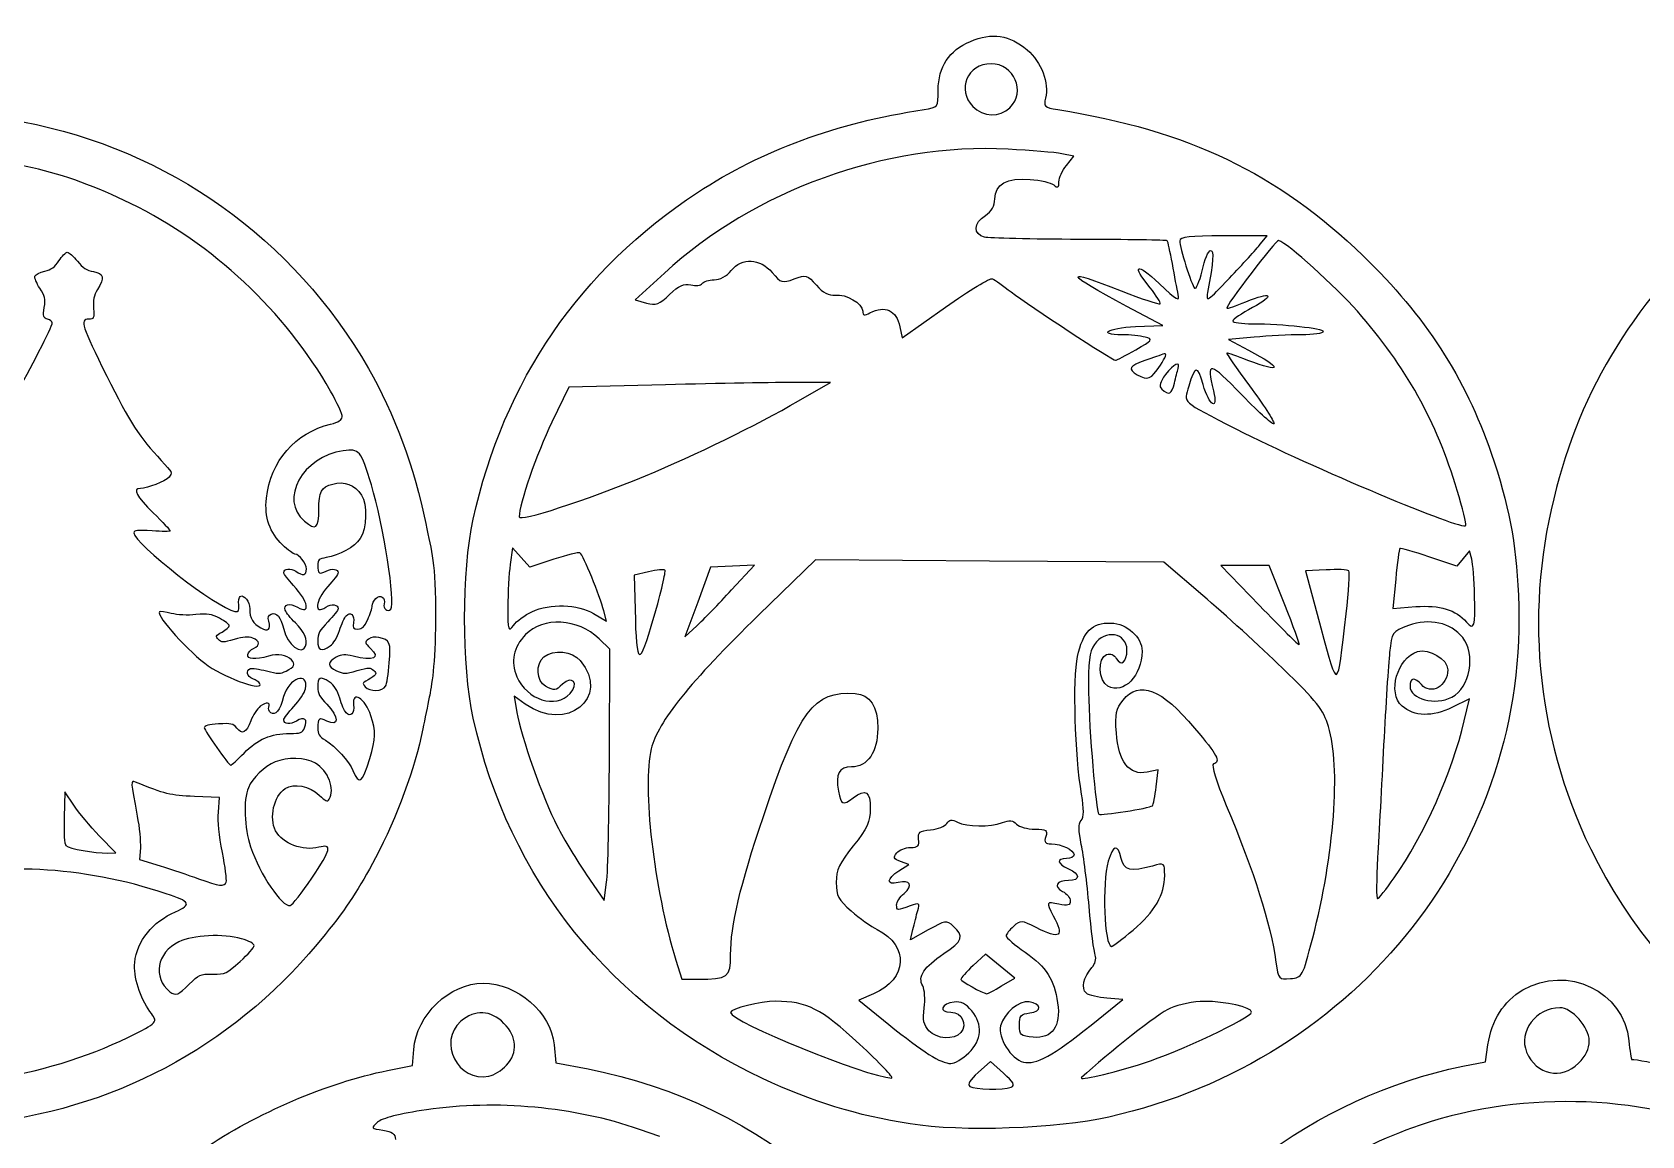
# Model space of a CAD drawing. Extents: x 0 to 701, y 0 to 378.
# Drawn here: x 426.5 to 567, y 280 to 376.3 of the extents above; entities that cross this region are included whole.
import ezdxf

# ---------------------------------------------------------------- set-up
doc = ezdxf.new("R2010")
doc.units = 0
doc.layers.add('Calque_1', color=7, linetype='CONTINUOUS')

msp = doc.modelspace()

# ---------------------------------------------------------------- linework, layer by layer
at = {"layer": 'Calque_1', "color": 7}
for p, q in [((511.824884, 369.751455), (511.824884, 369.751455)), ((517.413153, 365.519501), (516.349359, 365.729907)), ((516.761324, 364.715911), (517.413153, 365.519501)), ((534.284502, 358.565196), (530.470346, 358.565196)), ((533.683775, 357.825664), (534.284502, 358.565196)), ((533.683775, 357.825664), (533.683775, 357.825664)), ((481.654024, 355.314762), (479.112276, 352.973455)), ((479.112276, 352.973455), (480.086161, 352.702604)), ((502.431749, 349.6566), (506.194664, 352.3389)), ((525.173062, 350.734816), (522.04201, 352.398056)), ((502.217477, 350.63653), (502.431749, 349.6566)), ((522.783585, 350.640913), (525.173062, 350.734816)), ((522.810601, 348.618693), (522.810601, 348.618693)), ((533.148114, 349.72593), (530.906021, 349.520609)), ((530.906021, 349.520609), (532.653256, 348.594061)), ((524.96081, 347.270284), (524.96081, 347.270284)), ((496.169646, 345.766174), (493.17447, 345.773522)), ((493.368183, 344.155442), (496.169646, 345.766174)), ((473.313886, 345.360051), (471.828329, 342.294497)), ((481.746562, 345.570471), (473.313886, 345.360051)), ((526.183061, 345.701003), (526.183061, 345.701003)), ((480.012696, 337.635236), (480.012696, 337.635254)), ((550.87059, 336.355169), (550.87059, 336.355169)), ((468.401381, 331.342196), (468.195774, 329.887546)), ((469.160479, 330.491466), (468.401381, 331.342196)), ((469.919578, 329.640733), (469.160479, 330.491466)), ((471.99146, 330.336565), (469.919578, 329.640733)), ((494.851193, 330.290397), (489.903245, 325.480201)), ((510.052375, 330.190395), (494.851193, 330.290397)), ((550.851001, 329.732859), (548.411075, 330.555696)), ((551.40831, 330.400278), (550.851001, 329.732859)), ((551.96562, 331.067699), (551.40831, 330.400278)), ((552.147706, 330.354215), (551.96562, 331.067699)), ((480.285142, 329.259581), (479.031249, 328.966499)), ((479.031249, 328.966499), (479.098433, 325.948339)), ((481.70778, 329.38904), (481.70778, 329.38904)), ((485.692256, 329.640733), (484.564108, 326.604464)), ((487.602562, 329.738031), (485.692256, 329.640733)), ((487.51656, 327.660583), (489.512849, 329.835321)), ((489.512849, 329.835321), (487.602562, 329.738031)), ((525.253538, 330.090396), (510.052375, 330.190395)), ((528.673871, 327.175179), (525.253538, 330.090396)), ((532.348724, 329.80054), (530.234801, 329.80054)), ((530.234801, 329.80054), (533.623384, 326.29882)), ((534.462606, 329.80054), (532.348724, 329.80054)), ((535.819505, 326.378543), (534.462606, 329.80054)), ((539.432421, 329.418059), (537.632222, 329.321125)), ((537.632222, 329.321125), (538.972126, 324.367215)), ((487.51656, 327.660583), (487.51656, 327.660583)), ((545.508695, 328.613877), (545.253125, 326.049769)), ((484.564108, 326.604464), (483.435961, 323.568197)), ((535.819505, 326.378543), (535.819505, 326.378543)), ((545.253125, 326.049769), (547.263932, 326.206296)), ((552.395036, 327.157335), (552.395036, 327.157335)), ((470.088484, 325.763783), (470.088484, 325.763783)), ((475.464727, 325.610335), (476.590191, 324.935815)), ((476.590191, 324.935815), (476.364123, 325.850039)), ((541.1772, 325.567009), (541.1772, 325.567009)), ((476.888954, 322.498741), (475.952274, 323.407061)), ((483.435961, 323.568197), (484.478106, 324.527016)), ((452.476934, 322.779615), (452.476934, 322.779615)), ((476.860083, 313.125637), (476.888954, 322.498741)), ((446.320091, 319.528639), (446.320091, 319.528645)), ((457.312963, 319.259494), (457.312963, 319.259498)), ((469.517036, 317.69172), (468.550223, 318.384876)), ((468.550223, 318.384876), (468.780138, 316.981443)), ((551.944169, 318.163547), (550.423645, 317.408355)), ((551.493362, 316.231566), (551.944169, 318.163547)), ((444.954151, 313.428669), (444.954151, 313.428669)), ((455.941967, 312.956285), (455.941967, 312.956285)), ((476.860083, 313.125637), (476.860083, 313.125637)), ((524.772505, 311.973327), (523.804794, 311.767215)), ((524.599392, 310.483904), (524.772505, 311.973327)), ((429.306445, 310.038557), (429.250134, 307.801843)), ((430.093569, 308.874531), (429.306445, 310.038557)), ((442.824367, 309.539118), (440.621018, 309.641674)), ((442.723549, 308.283138), (442.824367, 309.539118)), ((433.75671, 304.717499), (432.318702, 306.214003)), ((432.318702, 306.214003), (432.318702, 306.214001)), ((435.903774, 305.157549), (435.842756, 304.145245)), ((433.017103, 304.703198), (433.75671, 304.717499)), ((435.842756, 304.145245), (437.625387, 303.590118)), ((502.138467, 303.165784), (502.998725, 303.712384)), ((502.998725, 303.712384), (502.265628, 303.975366)), ((443.39984, 302.172398), (443.39984, 302.172398)), ((450.869588, 302.508948), (450.869588, 302.508948)), ((474.867548, 302.793718), (476.394577, 300.556467)), ((476.394577, 300.556467), (476.612894, 302.154504)), ((545.385753, 302.554013), (545.385793, 302.554013)), ((503.156052, 297.117028), (503.362758, 298.037729)), ((504.702266, 297.995728), (503.156052, 297.117028)), ((522.580979, 297.987518), (522.580979, 297.987518)), ((482.658774, 295.362849), (483.176489, 293.68491)), ((509.684757, 295.894688), (508.612525, 294.886906)), ((510.971598, 294.847017), (509.684757, 295.894688)), ((512.25846, 293.799353), (510.971598, 294.847017)), ((511.096422, 293.102915), (512.25846, 293.799353)), ((440.169244, 293.251392), (440.169244, 293.251392)), ((483.176489, 293.68491), (484.564425, 293.689248)), ((499.915883, 292.423024), (498.641025, 291.869531)), ((511.096422, 293.102915), (511.096422, 293.102915)), ((498.641025, 291.869531), (501.245726, 289.755224)), ((518.906958, 289.689818), (521.675838, 291.927068)), ((521.675838, 291.927068), (520.299925, 292.028944)), ((459.678414, 286.165254), (459.781442, 287.546831)), ((472.035849, 287.961765), (472.185767, 286.401473)), ((498.681412, 288.039122), (498.681412, 288.039122)), ((508.224704, 287.26817), (508.224823, 287.268178)), ((553.343217, 286.497301), (553.560381, 287.966274)), ((457.480692, 285.725998), (459.678414, 286.165254)), ((467.866782, 286.180114), (467.866782, 286.180114)), ((472.185767, 286.401473), (475.011285, 285.859824)), ((510.118333, 286.510096), (509.041564, 285.543099)), ((511.270664, 285.486029), (510.118333, 286.510096)), ((523.488595, 286.365622), (523.488595, 286.365622)), ((551.360952, 286.095413), (553.343217, 286.497301)), ((561.463356, 286.355326), (561.463356, 286.355326)), ((511.932199, 284.279324), (511.932199, 284.279324)), ((481.2521, 279.973807), (479.488781, 280.587396)), ((503.103444, 281.06566), (503.103524, 281.06566))]:
    msp.add_line(p, q, dxfattribs=at)
for points in [[(505.563969, 371.284072), (505.566544, 373.315451), (506.505416, 374.739984), (508.372206, 375.540754)], [(508.372206, 375.540754), (510.228915, 376.337208), (511.807533, 376.099814), (513.341922, 374.793397)], [(513.341922, 374.793397), (514.549932, 373.764835), (515.267421, 371.868005), (514.934703, 370.582486)], [(510.176981, 373.586744), (508.122519, 373.586744), (507.159364, 371.325064), (508.586518, 369.851956)], [(511.824884, 369.751455), (513.251385, 371.134775), (512.19785, 373.586744), (510.176981, 373.586744)], [(504.326784, 369.591012), (505.551947, 369.778767), (505.562722, 369.793538), (505.563969, 371.284072)], [(508.586518, 369.851956), (509.475219, 368.934589), (510.935787, 368.889261), (511.824884, 369.751455)], [(514.934703, 370.582486), (514.749012, 369.864953), (514.847572, 369.772708), (515.996497, 369.5887)], [(425.642149, 368.509026), (438.302737, 366.161232), (449.289438, 358.329931), (455.826645, 346.993572)], [(484.539488, 362.338564), (490.25579, 366.079122), (496.61158, 368.408652), (504.326784, 369.591012)], [(515.996497, 369.5887), (527.434745, 367.756816), (535.191464, 364.042272), (542.663478, 356.818452)], [(435.050476, 361.390234), (429.069825, 364.302878), (424.074047, 365.447922), (417.346958, 365.447922)], [(511.66011, 366.128806), (500.989364, 366.683614), (489.501499, 362.543434), (481.654024, 355.314762)], [(516.349359, 365.729907), (515.76424, 365.845627), (513.654101, 366.025133), (511.66011, 366.128806)], [(516.109496, 363.277071), (516.109496, 363.626458), (516.402818, 364.273936), (516.761324, 364.715911)], [(510.50655, 361.790661), (510.50655, 363.068464), (511.569235, 363.65528), (513.596383, 363.496885)], [(513.596383, 363.496885), (514.480033, 363.427841), (515.406981, 363.207205), (515.656292, 363.006584)], [(515.656292, 363.006584), (516.014996, 362.717878), (516.109496, 362.774274), (516.109496, 363.277071)], [(452.517423, 345.021702), (448.51608, 352.000297), (442.224114, 357.896591), (435.050476, 361.390234)], [(464.963772, 333.828888), (467.627472, 345.908455), (474.31496, 355.647979), (484.539488, 362.338564)], [(509.682598, 360.352428), (510.24379, 360.709005), (510.50655, 361.167668), (510.50655, 361.790661)], [(509.600201, 358.454535), (508.605038, 358.696031), (508.648435, 359.695328), (509.682598, 360.352428)], [(575.061874, 360.442423), (567.272156, 354.208891), (561.938605, 345.91472), (559.55709, 336.592005)], [(517.896741, 358.258156), (513.741509, 358.267188), (510.008067, 358.355559), (509.600201, 358.454535)], [(530.470346, 358.565196), (527.533066, 358.565196), (526.656191, 358.468318), (526.656191, 358.143794)], [(428.794937, 356.39255), (429.058301, 356.797586), (429.388345, 357.128981), (429.528367, 357.128981)], [(429.528367, 357.128981), (429.668388, 357.128981), (430.064523, 356.778603), (430.408665, 356.350365)], [(525.560843, 358.135895), (525.500808, 358.194106), (522.051953, 358.249124), (517.896741, 358.258156)], [(526.007075, 356.140276), (525.821642, 357.179657), (525.620879, 358.077683), (525.560843, 358.135895)], [(526.656191, 358.143794), (526.656191, 357.522918), (527.664862, 354.291362), (527.949529, 354.000118)], [(528.602427, 355.518255), (528.82688, 356.490937), (529.161262, 357.286767), (529.345487, 357.286767)], [(529.345487, 357.286767), (529.659071, 357.286767), (529.595451, 356.403113), (529.080845, 353.611282)], [(535.288103, 358.157796), (535.057569, 358.230765), (530.597091, 352.406961), (530.75939, 352.244918)], [(530.993608, 354.869296), (532.14283, 356.088558), (533.353394, 357.418921), (533.683775, 357.825664)], [(542.161391, 351.99181), (540.261582, 354.157932), (536.083552, 357.906049), (535.288103, 358.157796)], [(427.558192, 355.477978), (428.113396, 355.608474), (428.444159, 355.853075), (428.794937, 356.39255)], [(430.408665, 356.350365), (430.875512, 355.769438), (431.229907, 355.538716), (431.804489, 355.44164)], [(487.494535, 355.528925), (488.438259, 356.692331), (489.991426, 356.621901), (491.061083, 355.367195)], [(522.04201, 352.398056), (516.544834, 355.318198), (516.365798, 355.815679), (521.547964, 353.770966)], [(524.059255, 354.042045), (522.39713, 356.077134), (522.879035, 356.290827), (524.865083, 354.399381)], [(526.52176, 353.451479), (526.424092, 353.890939), (526.192449, 355.100898), (526.007075, 356.140276)], [(542.663478, 356.818452), (548.097312, 351.565106), (551.585662, 346.192547), (553.843463, 339.59974)], [(427.127986, 353.994914), (426.83958, 354.430728), (426.647862, 354.902622), (426.701949, 355.043568)], [(426.701949, 355.043568), (426.756036, 355.184517), (427.141343, 355.38), (427.558192, 355.477978)], [(431.804489, 355.44164), (432.712202, 355.288282), (432.790654, 354.942897), (432.160405, 353.874704)], [(482.113843, 353.453658), (482.922028, 354.237344), (483.353088, 354.430427), (483.963124, 354.281955)], [(483.963124, 354.281955), (484.400641, 354.175471), (484.850577, 354.232699), (484.963041, 354.409126)], [(484.963041, 354.409126), (485.075466, 354.585559), (485.545228, 354.729909), (486.00695, 354.729909)], [(486.00695, 354.729909), (486.50981, 354.729909), (487.106278, 355.050279), (487.494535, 355.528925)], [(491.061083, 355.367195), (491.844846, 354.447843), (491.938672, 354.42041), (492.984442, 354.804999)], [(492.984442, 354.804999), (494.027202, 355.18849), (494.127445, 355.16016), (494.930579, 354.25505)], [(494.930579, 354.25505), (495.518768, 353.592188), (496.018915, 353.331483), (496.56846, 353.401316)], [(506.194664, 352.3389), (508.264278, 353.814163), (510.118174, 354.931522), (510.314481, 354.82192)], [(510.314481, 354.82192), (510.510749, 354.712316), (511.239865, 354.193747), (511.934734, 353.669543)], [(524.865083, 354.399381), (526.419735, 352.918812), (526.672314, 352.774284), (526.52176, 353.451479)], [(527.949529, 354.000118), (528.084157, 353.862409), (528.377974, 354.545571), (528.602427, 355.518255)], [(529.080845, 353.611282), (528.92023, 352.739766), (529.094314, 352.854312), (530.993608, 354.869296)], [(427.519013, 352.313294), (427.633005, 353.073435), (427.576238, 353.317562), (427.127986, 353.994914)], [(432.160405, 353.874704), (431.857306, 353.360991), (431.764334, 352.920921), (431.813782, 352.234044)], [(480.086161, 352.702604), (480.930652, 352.467749), (481.200067, 352.567558), (482.113843, 353.453658)], [(496.56846, 353.401316), (497.516879, 353.521838), (498.971109, 352.670428), (498.971109, 351.994633)], [(511.934734, 353.669543), (513.569802, 352.436004), (520.800804, 347.696887), (521.037003, 347.704)], [(521.547964, 353.770966), (523.330119, 353.067766), (524.855694, 352.557752), (524.938032, 352.637604)], [(524.938032, 352.637604), (525.02037, 352.717454), (524.624923, 353.349456), (524.059255, 354.042045)], [(530.75939, 352.244918), (530.807858, 352.196553), (531.559018, 352.452751), (532.428684, 352.814245)], [(532.428684, 352.814245), (534.673452, 353.747333), (535.057747, 353.406139), (533.005445, 352.302206)], [(427.801362, 351.292122), (427.431871, 351.409393), (427.400486, 351.522899), (427.519013, 352.313294)], [(431.813782, 352.234044), (431.877578, 351.347859), (431.853679, 351.29513), (431.386181, 351.290654)], [(498.971109, 351.994633), (498.971109, 351.615859), (499.108986, 351.582893), (499.608598, 351.842196)], [(499.608598, 351.842196), (500.930893, 352.528443), (501.901912, 352.0797), (502.217477, 350.63653)], [(533.005445, 352.302206), (532.056372, 351.791708), (531.277739, 351.266165), (531.275105, 351.134323)], [(550.87059, 336.355169), (549.071361, 342.376011), (546.420134, 347.136056), (542.161391, 351.99181)], [(425.051695, 344.775011), (426.163927, 346.658059), (428.21706, 350.677683), (428.21706, 350.972163)], [(428.21706, 350.972163), (428.21706, 351.075574), (428.029997, 351.219557), (427.801362, 351.292122)], [(431.386181, 351.290654), (430.604455, 351.283167), (430.794692, 350.68664), (432.966825, 346.334163)], [(521.630025, 349.931434), (519.369412, 349.939416), (520.354771, 350.545465), (522.783585, 350.640913)], [(531.275105, 351.134323), (531.27253, 351.002488), (532.049004, 350.893599), (533.000691, 350.892347)], [(533.000691, 350.892347), (535.739544, 350.888742), (539.180397, 350.508367), (539.180397, 350.209188)], [(537.285302, 349.933524), (536.242979, 349.932335), (534.381259, 349.83886), (533.148114, 349.72593)], [(539.180397, 350.209188), (539.180397, 350.058825), (538.327587, 349.934774), (537.285302, 349.933524)], [(521.037003, 347.704), (521.136573, 347.70701), (521.934716, 348.118608), (522.810601, 348.618693)], [(523.634553, 349.727503), (523.211812, 349.837264), (522.309781, 349.929032), (521.630025, 349.931434)], [(522.810601, 348.618693), (524.27731, 349.45611), (524.342416, 349.543704), (523.634553, 349.727503)], [(532.653256, 348.594061), (535.656137, 347.001628), (535.622782, 346.538825), (532.588705, 347.698547)], [(523.607536, 347.67951), (522.236891, 347.203776), (522.090716, 346.930138), (522.948359, 346.445716)], [(522.948359, 346.445716), (523.867246, 345.926715), (524.136641, 346.03709), (524.96081, 347.270284)], [(525.290399, 348.270318), (525.044594, 348.181315), (524.287293, 347.91545), (523.607536, 347.67951)], [(524.96081, 347.270284), (525.424116, 347.963499), (525.557041, 348.366871), (525.290399, 348.270318)], [(526.508589, 346.97943), (526.733438, 347.687198), (526.14105, 347.405259), (525.422175, 346.46237)], [(528.692668, 345.593716), (528.19876, 347.289513), (527.994055, 347.265853), (527.440845, 345.44904)], [(532.097492, 344.66228), (529.209967, 347.6518), (528.966579, 347.689103), (529.599492, 345.045119)], [(530.761866, 348.337763), (530.676894, 348.337763), (531.572249, 347.044512), (532.751558, 345.463877)], [(532.588705, 347.698547), (531.668927, 348.050113), (530.846858, 348.337763), (530.761866, 348.337763)], [(432.966825, 346.334163), (434.969634, 342.320973), (435.874061, 340.92078), (437.724634, 338.968344)], [(455.826645, 346.993572), (458.042409, 343.151148), (459.854805, 338.24526), (460.826533, 333.459611)], [(493.17447, 345.773522), (491.527082, 345.777582), (486.38455, 345.686201), (481.746562, 345.570471)], [(525.422175, 346.46237), (524.901904, 345.779977), (524.818734, 345.453348), (525.096547, 345.183941)], [(526.183061, 345.701003), (526.292296, 346.184408), (526.438769, 346.759701), (526.508589, 346.97943)], [(453.526487, 342.768903), (453.55701, 342.98678), (453.102932, 344.00054), (452.517423, 345.021702)], [(525.096547, 345.183941), (525.682478, 344.615751), (525.96863, 344.751928), (526.183061, 345.701003)], [(527.440845, 345.44904), (526.983977, 343.948558), (526.694854, 344.208725), (531.599959, 341.706168)], [(529.599492, 345.045119), (530.033839, 343.230681), (529.241282, 343.710151), (528.692668, 345.593716)], [(534.885842, 342.187904), (534.880296, 341.966753), (533.625602, 343.080223), (532.097492, 344.66228)], [(532.751558, 345.463877), (533.930907, 343.883243), (534.891309, 342.409057), (534.885842, 342.187904)], [(480.012696, 337.635254), (484.390183, 339.448391), (489.633909, 342.008395), (493.368183, 344.155442)], [(446.912463, 335.666663), (447.296634, 338.935356), (449.405955, 341.369451), (452.520494, 342.138166)], [(452.520494, 342.138166), (453.222705, 342.311482), (453.485487, 342.47624), (453.526487, 342.768903)], [(471.828329, 342.294497), (470.511696, 339.577556), (468.97892, 335.144739), (468.97892, 334.053991)], [(531.599959, 341.706168), (538.152552, 338.36306), (551.428751, 332.7854), (551.629258, 333.291364)], [(437.724634, 338.968344), (438.70003, 337.939258), (438.733462, 337.868994), (438.415088, 337.517198)], [(453.621341, 339.807056), (450.062001, 339.295986), (447.99554, 335.545391), (450.235041, 333.660975)], [(456.077055, 336.826801), (455.140629, 339.874559), (455.029629, 340.009268), (453.621341, 339.807056)], [(553.843463, 339.59974), (555.394212, 335.071461), (556.006447, 331.888085), (556.225176, 327.215409)], [(438.415088, 337.517198), (438.067404, 337.13301), (436.534785, 336.529696), (435.906507, 336.529696)], [(468.97892, 334.053991), (468.97892, 333.580158), (474.725876, 335.445453), (480.012696, 337.635236)], [(435.906507, 336.529696), (435.200621, 336.529696), (435.562004, 335.843071), (437.031177, 334.392828)], [(451.49029, 334.669452), (451.49029, 336.25694), (451.690511, 336.627705), (452.698008, 336.905889)], [(452.698008, 336.905889), (453.712103, 337.185894), (454.597026, 336.846777), (455.216058, 335.940931)], [(455.216058, 335.940931), (455.741178, 335.172506), (455.675525, 333.011683), (455.100934, 332.151928)], [(457.769367, 325.992628), (458.213429, 326.436689), (457.121417, 333.427741), (456.077055, 336.826801)], [(551.629258, 333.291364), (551.678458, 333.415512), (551.337065, 334.794224), (550.87059, 336.355169)], [(559.55709, 336.592005), (556.77383, 326.366156), (557.604258, 315.159563), (562.542461, 305.036197)], [(448.314284, 331.605439), (447.214789, 332.618916), (446.722041, 334.046466), (446.912463, 335.666663)], [(450.235041, 333.660975), (451.230953, 332.822972), (451.49029, 333.031326), (451.49029, 334.669452)], [(437.031177, 334.392828), (437.848216, 333.586314), (438.516702, 332.877689), (438.516702, 332.818101)], [(460.826533, 333.459611), (461.365351, 330.805995), (461.672635, 330.341794), (461.674647, 325.034561)], [(464.975894, 316.476618), (463.959114, 321.130739), (463.953471, 329.246924), (464.963772, 333.828888)], [(436.932142, 332.818299), (435.672062, 332.904666), (435.347581, 332.871525), (435.347581, 332.656452)], [(435.347581, 332.656452), (435.347581, 331.719126), (442.642432, 326.042002), (444.160135, 325.798196)], [(438.516702, 332.818101), (438.516702, 332.758514), (437.80365, 332.758633), (436.932142, 332.818299)], [(455.100934, 332.151928), (454.602639, 331.406335), (453.274887, 330.660596), (452.134017, 330.485543)], [(449.406129, 330.785665), (449.294757, 330.785665), (448.803426, 331.154563), (448.314284, 331.605439)], [(450.400904, 329.49821), (450.400904, 329.993078), (449.788498, 330.785665), (449.406129, 330.785665)], [(452.134017, 330.485543), (451.480574, 330.38528), (451.391255, 330.305169), (451.391255, 329.819351)], [(474.286371, 330.898723), (474.16371, 330.972245), (473.131006, 330.719272), (471.99146, 330.336565)], [(476.364123, 325.850039), (476.053631, 327.105613), (474.560111, 330.73467), (474.286371, 330.898723)], [(545.867737, 331.278261), (545.810851, 331.223113), (545.649305, 330.024135), (545.508695, 328.613877)], [(548.411075, 330.555696), (547.069111, 331.00826), (545.924603, 331.333414), (545.867737, 331.278261)], [(552.395036, 327.157335), (552.359126, 328.523206), (552.24781, 329.961803), (552.147706, 330.354215)], [(448.420204, 329.171428), (448.420204, 329.520588), (449.04642, 329.597288), (449.47072, 329.300098)], [(449.286099, 328.053647), (448.809857, 328.566508), (448.420204, 329.069477), (448.420204, 329.171428)], [(449.47072, 329.300098), (450.087476, 328.868105), (450.400904, 328.934859), (450.400904, 329.49821)], [(451.391255, 329.819351), (451.391255, 329.083445), (451.521747, 328.991467), (452.123145, 329.303477)], [(452.123145, 329.303477), (452.647229, 329.575374), (453.173885, 329.503209), (453.173885, 329.159498)], [(453.173885, 329.159498), (453.173885, 329.050987), (452.772793, 328.516093), (452.28257, 327.970848)], [(468.195774, 329.887546), (468.082686, 329.087484), (467.990166, 327.414204), (467.990166, 326.169134)], [(481.70778, 329.38904), (481.614964, 329.479035), (480.974782, 329.420778), (480.285142, 329.259581)], [(480.742703, 325.278183), (481.366268, 327.449161), (481.800556, 329.29905), (481.70778, 329.38904)], [(541.413696, 329.339423), (541.314087, 329.435988), (540.422534, 329.471371), (539.432421, 329.418059)], [(541.1772, 325.567009), (541.406863, 327.545277), (541.513286, 329.242864), (541.413696, 329.339423)], [(449.61707, 326.157469), (450.795375, 325.461425), (450.5875, 326.652371), (449.286099, 328.053647)], [(452.28257, 327.970848), (451.14937, 326.710455), (451.026624, 325.456086), (452.105673, 326.163106)], [(484.478106, 324.527016), (485.051281, 325.05437), (486.418598, 326.464474), (487.51656, 327.660583)], [(444.160135, 325.798196), (444.493976, 325.744567), (444.545352, 325.830874), (444.493891, 326.358895)], [(444.493891, 326.358895), (444.460439, 326.702142), (444.520805, 327.037205), (444.628038, 327.103478)], [(444.628038, 327.103478), (444.951459, 327.303364), (445.449153, 326.637401), (445.449153, 326.004745)], [(448.552628, 325.890859), (448.369633, 326.406208), (448.949934, 326.551553), (449.61707, 326.157469)], [(452.105673, 326.163106), (452.592516, 326.482098), (453.173885, 326.406731), (453.173885, 326.024624)], [(455.75413, 325.091151), (455.964288, 325.55414), (456.138193, 326.082563), (456.140586, 326.265423)], [(456.140586, 326.265423), (456.142983, 326.448286), (456.288077, 326.741039), (456.463026, 326.915988)], [(456.463026, 326.915988), (456.855783, 327.308746), (457.34116, 326.995926), (457.196618, 326.443195)], [(457.196618, 326.443195), (457.083465, 326.010499), (457.477367, 325.700627), (457.769367, 325.992628)], [(467.990166, 326.169134), (467.990166, 324.089535), (468.029453, 323.959773), (468.473126, 324.574042)], [(470.088484, 325.763783), (471.694967, 326.50303), (474.089253, 326.43469), (475.464727, 325.610335)], [(556.225176, 327.215409), (557.236818, 305.603862), (542.312954, 286.590287), (520.472721, 281.665463)], [(535.607213, 320.854225), (533.67504, 322.72738), (530.555041, 325.571812), (528.673871, 327.175179)], [(533.623384, 326.29882), (535.487084, 324.372878), (537.048965, 322.832981), (537.094185, 322.876829)], [(537.094185, 322.876829), (537.139404, 322.920674), (536.565793, 324.496446), (535.819505, 326.378543)], [(547.263932, 326.206296), (549.346877, 326.368432), (550.773219, 325.934876), (551.693175, 324.859974)], [(551.693175, 324.859974), (552.354214, 324.087594), (552.466123, 324.453978), (552.395036, 327.157335)], [(437.57187, 325.747379), (437.255473, 325.430984), (440.227027, 322.153476), (441.838778, 321.041142)], [(438.604841, 325.617919), (438.094108, 325.746524), (437.629271, 325.80478), (437.57187, 325.747379)], [(440.756795, 325.511959), (440.026735, 325.435653), (439.159007, 325.478378), (438.604841, 325.617919)], [(442.823333, 325.192514), (442.104644, 325.573779), (441.799513, 325.620945), (440.756795, 325.511959)], [(443.665271, 324.546793), (443.665865, 324.655918), (443.287088, 324.946493), (442.823333, 325.192514)], [(445.449153, 326.004745), (445.449153, 325.202984), (445.743999, 324.707979), (446.434134, 324.351096)], [(446.434134, 324.351096), (447.093951, 324.009891), (447.304301, 324.188493), (447.1178, 324.931574)], [(447.1178, 324.931574), (447.026973, 325.293458), (447.081393, 325.468433), (447.312333, 325.557054)], [(447.312333, 325.557054), (447.803693, 325.745606), (448.163862, 325.317837), (448.422902, 324.23804)], [(449.438062, 324.789065), (449.020233, 325.200286), (448.621788, 325.696093), (448.552628, 325.890859)], [(450.329447, 322.764203), (450.533942, 323.297106), (450.212823, 324.026559), (449.438062, 324.789065)], [(452.28257, 324.889722), (451.543319, 324.129137), (451.391255, 323.844223), (451.391255, 323.219704)], [(453.173885, 326.024624), (453.173885, 325.904799), (452.772793, 325.394094), (452.28257, 324.889722)], [(453.285583, 324.116587), (453.467696, 324.679831), (453.731341, 325.262631), (453.87146, 325.411692)], [(453.87146, 325.411692), (454.246908, 325.811108), (454.610986, 325.476259), (454.514683, 324.820108)], [(454.514683, 324.820108), (454.442429, 324.327807), (454.495589, 324.249354), (454.901468, 324.249354)], [(454.901468, 324.249354), (455.263078, 324.249354), (455.460491, 324.444253), (455.75413, 325.091151)], [(461.674647, 325.034561), (461.676034, 321.208416), (461.312547, 319.195464), (461.131801, 318.307252)], [(468.473126, 324.574042), (468.73877, 324.941807), (469.465677, 325.477192), (470.088484, 325.763783)], [(475.952274, 323.407061), (474.125692, 325.178366), (471.057461, 325.353685), (469.543193, 323.773277)], [(479.098433, 325.948339), (479.210994, 320.892152), (479.454357, 320.792968), (480.742703, 325.278183)], [(489.903245, 325.480201), (483.880509, 319.625139), (481.092911, 316.159181), (480.509377, 313.800406)], [(517.729134, 321.854511), (518.199412, 324.032152), (518.990325, 324.824912), (520.647142, 324.779367)], [(520.647142, 324.779367), (522.034721, 324.741227), (523.360226, 323.539502), (523.360226, 322.319637)], [(538.972126, 324.367215), (540.487699, 318.763853), (540.380741, 318.705653), (541.1772, 325.567009)], [(551.357307, 323.5174), (550.306546, 324.812825), (548.436567, 325.225629), (546.637437, 324.559337)], [(442.71379, 323.334563), (442.444066, 323.604285), (442.478097, 323.673255), (443.038241, 323.992136)], [(444.104844, 323.350033), (443.129413, 323.066466), (442.983514, 323.064845), (442.71379, 323.334563)], [(443.038241, 323.992136), (443.382419, 324.188073), (443.664582, 324.437667), (443.665271, 324.546793)], [(445.718002, 323.467817), (445.332724, 323.6143), (444.906953, 323.583212), (444.104844, 323.350033)], [(445.796933, 322.563209), (446.393227, 322.825497), (446.358428, 323.224327), (445.718002, 323.467817)], [(448.422902, 324.23804), (448.744817, 322.896143), (450.005967, 321.921225), (450.329447, 322.764203)], [(452.476934, 322.779615), (452.762616, 322.966801), (453.087491, 323.503931), (453.285583, 324.116587)], [(455.830339, 323.363371), (455.463632, 323.089059), (455.469004, 323.063829), (456.000665, 322.56337)], [(456.721654, 323.524532), (456.410276, 323.598682), (456.060316, 323.535406), (455.830339, 323.363371)], [(457.640713, 321.295331), (457.788265, 323.113842), (457.716629, 323.287599), (456.721654, 323.524532)], [(469.543193, 323.773277), (468.460705, 322.643507), (468.204317, 321.418517), (468.773733, 320.096976)], [(522.041892, 322.43424), (522.041892, 323.924271), (520.103816, 324.251651), (519.200161, 322.914263)], [(546.637437, 324.559337), (545.185425, 324.021591), (545.172491, 324.003165), (544.976738, 322.194743)], [(550.404511, 318.304147), (551.991884, 319.127958), (552.529902, 322.071831), (551.357307, 323.5174)], [(447.106304, 321.8893), (445.909541, 321.557), (445.209485, 321.607707), (445.287235, 322.021066)], [(445.287235, 322.021066), (445.323094, 322.211708), (445.552457, 322.455673), (445.796933, 322.563209)], [(449.101418, 321.559143), (448.64192, 322.018641), (447.971615, 322.129567), (447.106304, 321.8893)], [(451.391255, 323.219704), (451.391255, 322.372527), (451.678151, 322.256232), (452.476934, 322.779615)], [(454.473979, 321.889993), (453.771072, 322.066986), (453.507383, 322.048362), (452.999779, 321.785871)], [(456.000665, 322.56337), (456.905226, 321.711892), (456.27871, 321.435557), (454.473979, 321.889993)], [(471.138776, 321.824491), (471.973323, 322.496129), (473.618106, 322.329584), (474.307806, 321.503606)], [(518.077678, 309.848677), (517.502899, 313.218045), (517.308691, 319.907732), (517.729134, 321.854511)], [(519.200161, 322.914263), (518.76617, 322.271967), (518.659271, 321.388959), (518.692765, 318.723085)], [(520.375112, 319.263273), (519.550289, 319.691352), (519.472666, 321.732876), (520.269957, 322.029569)], [(520.269957, 322.029569), (520.593405, 322.14992), (520.927431, 322.016833), (521.114171, 321.693208)], [(523.360226, 322.319637), (523.360226, 320.173058), (521.766416, 318.541211), (520.375112, 319.263273)], [(521.114171, 321.693208), (521.54327, 320.949689), (522.041892, 321.347974), (522.041892, 322.43424)], [(544.976738, 322.194743), (544.868236, 321.192301), (544.633602, 317.567568), (544.455398, 314.13978)], [(546.060796, 317.531527), (544.770904, 318.663525), (545.646136, 321.743809), (547.412109, 322.287345)], [(547.412109, 322.287345), (548.411035, 322.594786), (550.05668, 321.61098), (550.05668, 320.706352)], [(441.838778, 321.041142), (443.553259, 319.857913), (446.792219, 318.764721), (446.320091, 319.528639)], [(445.727018, 319.899128), (445.215268, 320.093694), (445.085655, 320.633044), (445.511385, 320.796413)], [(445.511385, 320.796413), (445.654552, 320.851351), (446.287689, 320.761899), (446.918358, 320.597631)], [(446.918358, 320.597631), (447.927873, 320.334686), (448.132147, 320.333671), (448.626195, 320.589154)], [(450.317872, 319.030987), (450.635665, 320.619954), (448.855356, 319.98566), (448.414755, 318.352937)], [(448.626195, 320.589154), (449.373272, 320.975484), (449.475802, 321.184759), (449.101418, 321.559143)], [(452.999779, 321.785871), (452.202952, 321.373814), (452.216557, 321.00562), (453.043103, 320.613398)], [(453.043103, 320.613398), (453.648251, 320.326238), (453.801098, 320.326945), (454.837291, 320.621717)], [(454.837291, 320.621717), (455.862613, 320.913397), (455.999214, 320.914702), (456.278411, 320.635502)], [(456.278411, 320.635502), (456.557607, 320.356305), (456.533044, 320.293348), (456.019266, 319.971316)], [(457.312963, 319.259498), (457.41835, 319.456417), (457.565839, 320.372543), (457.640713, 321.295331)], [(474.307806, 321.503606), (477.011375, 318.265925), (473.079591, 315.137538), (469.517036, 317.69172)], [(471.264335, 319.264743), (470.484012, 319.669717), (470.407207, 321.235714), (471.138776, 321.824491)], [(539.644614, 315.736123), (539.191509, 317.21572), (538.642716, 317.911439), (535.607213, 320.854225)], [(550.05668, 320.706352), (550.05668, 319.276086), (548.57684, 318.446692), (547.74958, 319.413301)], [(446.320091, 319.528645), (446.255665, 319.632888), (445.988781, 319.799605), (445.727018, 319.899128)], [(449.310446, 317.493333), (449.800079, 318.016791), (450.25342, 318.708734), (450.317872, 319.030987)], [(452.388331, 319.64088), (451.600034, 320.17764), (451.391255, 320.080956), (451.391255, 319.179147)], [(451.391255, 319.179147), (451.391255, 318.6404), (451.564287, 318.31509), (452.183535, 317.689623)], [(453.319708, 318.208217), (453.113583, 318.932657), (452.863507, 319.317328), (452.388331, 319.64088)], [(455.373948, 319.560404), (455.331189, 319.530064), (455.408951, 319.369391), (455.546752, 319.203351)], [(456.019266, 319.971316), (455.7071, 319.775653), (455.416705, 319.590742), (455.373948, 319.560404)], [(455.546752, 319.203351), (455.902841, 318.774292), (457.073201, 318.811495), (457.312963, 319.259494)], [(468.773733, 320.096976), (469.650534, 318.062034), (472.169149, 317.265036), (473.435357, 318.621835)], [(472.766803, 319.456675), (472.131309, 318.840421), (472.091709, 318.835361), (471.264335, 319.264743)], [(473.435357, 318.621835), (474.235086, 319.478761), (473.603207, 320.267777), (472.766803, 319.456675)], [(521.704301, 318.054969), (523.124245, 319.800485), (525.053507, 319.044384), (527.949687, 315.607306)], [(547.74958, 319.413301), (547.182328, 320.076123), (546.760835, 320.01279), (546.760835, 319.264743)], [(546.760835, 319.264743), (546.760835, 318.141709), (548.969553, 317.559423), (550.404511, 318.304147)], [(447.115085, 317.441328), (447.286105, 317.886999), (446.903861, 317.922751), (446.379318, 317.510143)], [(448.414755, 318.352937), (448.091699, 317.155804), (447.674371, 316.635638), (447.29174, 316.953196)], [(452.183535, 317.689623), (453.27062, 316.591619), (453.27062, 315.665363), (452.183535, 316.227517)], [(453.863858, 316.946844), (453.719556, 317.095906), (453.47469, 317.663525), (453.319708, 318.208217)], [(454.520052, 317.637401), (454.607853, 316.885325), (454.268808, 316.528526), (453.863858, 316.946844)], [(456.040899, 316.680582), (455.543456, 318.201424), (454.367859, 318.941035), (454.520052, 317.637401)], [(461.131801, 318.307252), (460.987707, 317.599152), (460.735688, 316.351311), (460.571761, 315.534272)], [(490.30295, 307.907427), (493.430654, 317.18971), (494.685963, 318.870435), (498.311813, 318.630507)], [(498.311813, 318.630507), (499.614084, 318.544332), (500.289325, 317.504677), (500.289325, 315.585697)], [(518.692765, 318.723085), (518.734003, 315.439004), (519.335522, 308.356507), (519.595093, 308.099037)], [(521.118588, 315.188828), (521.009808, 316.861206), (521.102346, 317.3153), (521.704301, 318.054969)], [(445.54171, 316.238118), (445.139314, 315.18446), (444.79639, 315.006453), (444.319623, 315.603749)], [(446.379318, 317.510143), (446.102729, 317.292579), (445.725806, 316.720169), (445.54171, 316.238118)], [(447.29174, 316.953196), (447.139909, 317.079202), (447.060416, 317.298862), (447.115085, 317.441328)], [(448.420204, 316.328822), (448.420204, 316.445846), (448.820813, 316.969876), (449.310446, 317.493333)], [(449.532292, 316.22418), (449.011364, 315.882853), (448.420204, 315.938479), (448.420204, 316.328822)], [(450.241321, 315.638681), (450.572532, 316.365606), (450.207802, 316.666791), (449.532292, 316.22418)], [(452.183535, 316.227517), (451.528355, 316.566324), (451.391255, 316.460582), (451.391255, 315.616449)], [(455.941967, 312.956285), (456.472227, 314.740191), (456.4875, 315.315175), (456.040899, 316.680582)], [(490.237131, 285.030285), (477.086069, 291.199989), (468.037099, 302.464543), (464.975894, 316.476618)], [(468.780138, 316.981443), (469.110963, 314.962319), (471.074758, 309.416195), (472.295442, 307.05361)], [(545.385793, 302.554013), (547.994751, 306.281838), (550.459852, 311.802272), (551.493362, 316.231566)], [(550.423645, 317.408355), (548.725095, 316.564739), (547.110468, 316.610325), (546.060796, 317.531527)], [(442.72569, 315.972482), (441.889023, 315.920269), (441.487753, 315.812669), (441.487753, 315.640534)], [(441.487753, 315.640534), (441.487753, 315.375249), (443.613288, 312.365151), (443.800614, 312.365151)], [(444.319623, 315.603749), (444.004141, 315.998986), (443.822751, 316.040947), (442.72569, 315.972482)], [(444.954151, 313.428669), (446.149507, 314.643276), (447.307647, 315.138132), (448.95491, 315.138132)], [(448.95491, 315.138132), (449.894631, 315.138132), (450.038821, 315.194235), (450.241321, 315.638681)], [(451.391255, 315.616449), (451.391255, 315.0975), (451.522217, 314.891432), (452.065358, 314.55575)], [(460.571761, 315.534272), (459.890393, 312.138228), (458.294168, 307.799354), (456.431345, 304.279748)], [(500.289325, 315.585697), (500.289325, 313.516766), (499.405695, 312.222127), (497.993574, 312.222127)], [(523.804794, 311.767215), (522.259967, 311.438187), (521.281421, 312.684614), (521.118588, 315.188828)], [(527.949687, 315.607306), (529.969328, 313.210556), (530.244051, 312.689449), (529.598283, 312.480695)], [(538.262679, 297.295434), (540.145771, 304.554871), (540.720431, 312.223127), (539.644614, 315.736123)], [(443.800614, 312.365151), (443.859396, 312.365151), (444.378488, 312.843734), (444.954151, 313.428669)], [(452.065358, 314.55575), (452.933662, 314.019111), (454.130231, 312.692607), (454.463119, 311.897619)], [(480.509377, 313.800406), (479.696359, 310.514036), (480.736246, 301.593896), (482.658774, 295.362849)], [(544.455398, 314.13978), (544.277115, 310.711989), (544.040897, 306.289424), (543.930394, 304.311855)], [(447.671079, 312.652218), (446.731342, 312.260265), (445.695834, 311.266419), (445.334635, 310.40978)], [(451.189378, 312.541562), (450.289908, 313.047093), (448.735068, 313.095994), (447.671079, 312.652218)], [(452.38721, 309.39639), (452.932881, 310.259449), (452.30187, 311.916305), (451.189378, 312.541562)], [(454.463119, 311.897619), (455.008398, 310.595413), (455.302871, 310.806215), (455.941967, 312.956285)], [(476.612894, 302.154504), (476.732966, 303.033424), (476.84421, 307.970437), (476.860083, 313.125637)], [(497.993574, 312.222127), (496.893136, 312.222127), (496.566578, 311.61198), (496.858752, 310.101775)], [(529.598283, 312.480695), (529.38623, 312.412159), (529.833333, 310.961377), (530.714567, 308.858476)], [(435.470858, 310.890349), (435.047527, 311.061199), (435.048399, 311.045389), (435.63386, 307.930529)], [(440.621018, 309.641674), (438.483143, 309.741185), (438.070092, 309.841331), (435.470858, 310.890349)], [(448.552727, 310.325571), (449.318727, 310.827474), (450.686995, 310.568824), (451.515886, 309.76543)], [(445.334635, 310.40978), (444.879413, 309.330142), (444.972508, 306.89702), (445.532351, 305.242263)], [(447.716836, 306.640697), (447.125523, 307.78417), (447.553505, 309.670856), (448.552727, 310.325571)], [(451.515886, 309.76543), (452.084656, 309.214158), (452.232424, 309.151572), (452.38721, 309.39639)], [(496.858752, 310.101775), (497.091187, 308.900177), (497.212287, 308.844244), (498.127628, 309.515628)], [(498.127628, 309.515628), (499.247179, 310.336789), (499.630148, 310.09961), (499.630148, 308.585099)], [(518.052365, 307.547404), (518.292069, 307.827503), (518.299992, 308.545937), (518.077678, 309.848677)], [(524.260732, 308.833949), (524.351765, 308.922244), (524.504179, 309.664726), (524.599392, 310.483904)], [(429.250134, 307.801843), (429.214735, 306.395803), (429.272961, 305.485369), (429.406918, 305.350362)], [(432.318702, 306.214001), (431.527797, 307.037079), (430.526487, 308.234317), (430.093569, 308.874531)], [(435.63386, 307.930529), (435.815872, 306.962159), (435.937335, 305.714318), (435.903774, 305.157549)], [(443.069797, 304.752256), (442.763118, 306.312796), (442.654391, 307.421559), (442.723549, 308.283138)], [(487.43553, 295.813101), (487.43553, 298.376383), (488.25245, 301.822035), (490.30295, 307.907427)], [(499.630148, 308.585099), (499.630148, 307.413569), (499.388304, 306.883305), (498.147019, 305.33316)], [(519.595093, 308.099037), (519.755569, 307.939845), (524.033624, 308.613701), (524.260732, 308.833949)], [(530.714567, 308.858476), (533.202821, 302.920712), (534.557482, 298.650112), (535.052083, 295.184465)], [(451.474545, 305.205006), (450.141942, 304.837058), (448.282072, 305.54765), (447.716836, 306.640697)], [(472.295442, 307.05361), (472.870239, 305.941157), (474.02766, 304.024206), (474.867548, 302.793718)], [(503.853219, 305.90989), (503.765394, 306.52217), (503.921454, 306.644669), (504.903644, 306.734438)], [(504.903644, 306.734438), (505.538101, 306.792427), (506.176323, 307.045067), (506.321964, 307.295863)], [(506.321964, 307.295863), (506.524748, 307.645124), (506.740981, 307.671808), (507.245703, 307.409871)], [(507.245703, 307.409871), (508.077102, 306.978387), (510.088325, 306.952669), (511.165747, 307.359753)], [(511.165747, 307.359753), (511.774753, 307.589839), (512.100637, 307.555967), (512.414697, 307.229946)], [(512.414697, 307.229946), (512.6484, 306.987322), (513.362898, 306.78881), (514.002387, 306.78881)], [(514.002387, 306.78881), (515.015159, 306.78881), (515.13818, 306.706359), (514.955936, 306.149596)], [(518.059099, 305.446357), (517.809412, 306.637586), (517.807451, 307.261009), (518.052365, 307.547404)], [(429.406918, 305.350362), (429.659299, 305.096001), (431.964097, 304.68284), (433.017103, 304.703198)], [(445.532351, 305.242263), (446.352892, 302.816959), (448.261421, 299.98722), (448.983125, 300.125875)], [(450.869588, 302.508948), (452.575276, 305.048735), (452.685357, 305.539327), (451.474545, 305.205006)], [(498.147019, 305.33316), (496.92669, 303.809191), (496.66391, 303.242641), (496.66391, 302.135822)], [(501.94012, 304.714559), (502.164256, 304.976479), (502.709622, 305.190773), (503.151991, 305.190773)], [(503.151991, 305.190773), (503.796927, 305.190773), (503.935893, 305.333271), (503.853219, 305.90989)], [(514.955936, 306.149596), (514.791359, 305.646748), (514.896733, 305.510381), (515.449784, 305.510381)], [(515.449784, 305.510381), (516.307586, 305.510381), (517.42783, 304.960996), (517.42783, 304.540315)], [(518.743708, 300.026638), (518.562455, 302.075882), (518.254396, 304.514762), (518.059099, 305.446357)], [(521.547647, 304.231952), (521.253909, 305.528748), (520.825563, 305.438376), (520.411419, 303.992247)], [(562.542461, 305.036197), (569.138748, 291.513771), (581.938193, 282.198809), (596.823651, 280.087111)], [(438.155218, 301.158897), (430.789433, 303.593728), (423.052364, 303.988143), (417.329508, 302.220535)], [(437.625387, 303.590118), (438.605834, 303.284799), (440.121069, 302.777921), (440.992578, 302.463727)], [(443.39984, 302.172398), (443.464202, 302.340123), (443.315684, 303.501061), (443.069797, 304.752256)], [(456.431345, 304.279748), (454.988575, 301.553793), (453.980319, 300.017738), (452.052656, 297.608933)], [(502.265628, 303.975366), (501.660583, 304.192421), (501.603737, 304.321503), (501.94012, 304.714559)], [(516.768653, 304.231952), (515.858264, 304.231952), (515.942978, 303.768907), (516.933447, 303.331282)], [(517.42783, 304.540315), (517.42783, 304.370714), (517.1312, 304.231952), (516.768653, 304.231952)], [(520.411419, 303.992247), (519.861259, 302.071214), (520.067866, 296.561374), (520.690063, 296.561374)], [(524.268892, 303.570425), (522.359041, 303.039273), (521.786223, 303.178524), (521.547647, 304.231952)], [(525.337856, 302.739807), (525.337856, 303.859893), (525.33033, 303.865659), (524.268892, 303.570425)], [(543.930394, 304.311855), (543.81995, 302.334284), (543.8128, 300.716272), (543.914548, 300.716272)], [(440.992578, 302.463727), (442.827758, 301.80211), (443.238664, 301.752382), (443.39984, 302.172398)], [(448.983125, 300.125875), (449.163741, 300.160576), (450.01265, 301.232959), (450.869588, 302.508948)], [(502.081977, 302.12103), (501.009369, 301.859968), (501.042327, 302.469299), (502.138467, 303.165784)], [(502.588759, 301.188863), (503.402649, 301.903127), (503.143712, 302.37944), (502.081977, 302.12103)], [(516.953056, 302.314307), (515.883201, 302.314307), (515.597128, 301.792513), (516.430013, 301.360277)], [(516.933447, 303.331282), (517.985041, 302.866651), (517.995618, 302.314307), (516.953056, 302.314307)], [(522.580979, 297.987518), (524.47534, 299.59449), (525.337856, 301.081303), (525.337856, 302.739807)], [(543.914548, 300.716272), (544.016317, 300.716272), (544.678346, 301.543256), (545.385753, 302.554013)], [(438.981618, 299.585734), (440.421476, 300.221164), (440.301584, 300.449394), (438.155218, 301.158897)], [(496.66391, 302.135822), (496.66391, 300.975415), (496.842272, 300.634366), (497.962536, 299.652907)], [(501.937366, 300.187324), (501.937366, 300.423756), (502.23049, 300.874449), (502.588759, 301.188863)], [(516.430013, 301.360277), (516.797611, 301.169486), (517.0984, 300.791287), (517.0984, 300.519828)], [(435.411094, 295.144867), (435.637427, 297.055902), (436.950905, 298.68955), (438.981618, 299.585734)], [(497.962536, 299.652907), (498.676817, 299.027152), (499.705989, 298.292124), (500.249631, 298.019507)], [(503.109763, 300.08401), (501.980783, 299.667768), (501.937366, 299.671591), (501.937366, 300.187324)], [(503.782468, 299.684501), (503.980657, 300.360013), (503.933833, 300.387832), (503.109763, 300.08401)], [(503.362758, 298.037729), (503.47641, 298.544115), (503.66529, 299.285162), (503.782468, 299.684501)], [(516.109654, 300.236859), (514.968533, 300.479905), (514.95653, 300.455717), (515.613231, 299.23467)], [(517.0984, 300.519828), (517.0984, 300.137701), (516.875155, 300.073812), (516.109654, 300.236859)], [(519.279349, 295.779939), (519.165994, 296.066378), (518.924943, 297.977391), (518.743708, 300.026638)], [(500.249631, 298.019507), (503.066187, 296.607097), (502.893787, 293.715904), (499.915883, 292.423024)], [(506.894386, 298.307582), (506.272743, 298.853134), (506.190366, 298.841414), (504.702266, 297.995728)], [(506.062096, 295.925459), (507.696728, 297.016062), (507.853798, 297.46561), (506.894386, 298.307582)], [(512.142133, 298.308259), (511.786459, 297.99612), (511.495474, 297.618963), (511.495474, 297.470132)], [(514.129805, 298.197993), (512.842429, 298.848685), (512.762984, 298.853096), (512.142133, 298.308259)], [(515.613231, 299.23467), (516.598214, 297.403202), (516.222178, 297.140402), (514.129805, 298.197993)], [(520.690063, 296.561374), (520.8054, 296.561374), (521.656328, 297.203141), (522.580979, 297.987518)], [(452.052656, 297.608933), (444.60937, 288.307804), (434.467235, 282.626794), (422.678627, 281.155384)], [(439.266934, 296.950128), (437.328127, 295.997332), (436.942227, 293.855601), (438.484502, 292.607665)], [(444.738676, 297.226325), (443.139552, 297.691204), (440.504236, 297.55818), (439.266934, 296.950128)], [(444.62312, 295.248711), (445.295314, 295.857014), (445.845294, 296.478444), (445.845294, 296.629669)], [(445.845294, 296.629669), (445.845294, 296.793031), (445.396166, 297.035186), (444.738676, 297.226325)], [(511.495474, 297.470132), (511.495474, 297.3213), (512.242396, 296.679143), (513.15534, 296.043112)], [(536.319454, 293.746233), (537.362272, 293.844216), (537.372037, 293.862048), (538.262679, 297.295434)], [(436.742805, 290.884683), (435.878997, 292.026723), (435.271835, 293.969054), (435.411094, 295.144867)], [(442.224448, 294.142707), (443.374685, 294.142707), (443.428225, 294.167395), (444.62312, 295.248711)], [(484.564425, 293.689248), (487.210284, 293.697587), (487.43553, 293.864215), (487.43553, 295.813101)], [(504.210101, 293.107936), (503.759591, 293.924264), (504.303947, 294.75243), (506.062096, 295.925459)], [(513.15534, 296.043112), (515.032589, 294.73527), (515.701016, 293.694077), (515.993961, 291.621407)], [(518.990088, 294.711727), (519.262533, 295.012801), (519.392705, 295.4935), (519.279349, 295.779939)], [(535.052083, 295.184465), (535.265741, 293.687281), (535.298363, 293.65028), (536.319454, 293.746233)], [(440.169244, 293.251392), (441.014823, 294.109103), (441.092306, 294.142707), (442.224448, 294.142707)], [(508.612525, 294.886906), (508.022811, 294.332625), (507.540312, 293.789606), (507.540312, 293.6802)], [(518.498141, 292.473581), (518.014632, 292.862725), (518.238471, 293.881158), (518.990088, 294.711727)], [(556.606678, 292.757804), (560.463082, 295.017803), (565.453398, 292.627563), (565.867087, 288.322314)], [(438.484502, 292.607665), (438.97775, 292.208554), (439.239911, 292.308723), (440.169244, 293.251392)], [(459.781442, 287.546831), (460.008177, 290.586586), (462.892558, 293.344091), (465.845473, 293.344091)], [(465.845473, 293.344091), (468.815266, 293.344091), (471.765106, 290.779298), (472.035849, 287.961765)], [(504.342115, 291.183119), (504.444636, 291.924434), (504.385274, 292.790596), (504.210101, 293.107936)], [(507.540312, 293.6802), (507.540312, 293.515598), (509.386642, 292.495418), (509.808492, 292.42692)], [(509.808492, 292.42692), (509.877757, 292.415669), (510.45731, 292.719877), (511.096422, 293.102915)], [(520.299925, 292.028944), (519.543198, 292.084978), (518.732399, 292.285062), (518.498141, 292.473581)], [(553.560381, 287.966274), (553.877174, 290.109237), (554.940097, 291.781116), (556.606678, 292.757804)], [(467.651003, 289.842074), (466.482019, 291.01105), (465.120749, 291.075234), (463.893109, 290.019266)], [(491.390672, 291.767265), (490.048133, 291.767265), (487.435649, 291.1241), (487.435649, 290.793587)], [(498.681412, 288.039122), (495.354053, 291.126834), (494.101597, 291.767265), (491.390672, 291.767265)], [(504.745544, 289.203235), (504.295707, 289.685238), (504.19994, 290.155241), (504.342115, 291.183119)], [(506.950717, 291.705018), (505.820549, 291.574185), (505.577953, 290.808442), (506.666665, 290.808442)], [(508.490831, 290.942797), (507.997062, 291.5515), (507.547304, 291.774079), (506.950717, 291.705018)], [(508.224823, 287.268178), (509.388801, 288.396911), (509.484409, 289.717882), (508.490831, 290.942797)], [(513.497308, 291.713695), (512.6012, 291.840953), (511.306753, 290.757003), (511.016758, 289.636519)], [(513.574912, 290.7516), (514.657722, 290.872009), (514.60246, 291.556737), (513.497308, 291.713695)], [(515.993961, 291.621407), (516.284887, 289.563283), (515.526714, 288.498981), (513.865105, 288.63295)], [(525.832219, 291.172388), (524.837511, 290.734136), (520.342966, 287.224325), (518.086987, 285.124129)], [(528.798496, 291.758463), (527.892128, 291.755571), (526.557334, 291.491853), (525.832219, 291.172388)], [(532.918294, 290.823058), (532.918294, 291.245848), (530.634883, 291.764298), (528.798496, 291.758463)], [(559.83938, 291.204035), (557.760318, 291.204035), (556.200873, 289.1202), (556.941615, 287.331869)], [(562.403396, 288.309654), (562.403396, 289.50727), (560.900302, 291.204035), (559.83938, 291.204035)], [(434.817195, 288.616034), (437.480897, 289.929379), (437.472687, 289.919706), (436.742805, 290.884683)], [(463.893109, 290.019266), (461.825578, 288.240848), (463.648498, 284.677528), (466.343903, 285.228639)], [(467.866782, 286.180114), (468.888211, 287.295329), (468.806212, 288.686848), (467.651003, 289.842074)], [(487.435649, 290.793587), (487.435649, 289.996169), (499.309452, 285.167894), (501.505039, 285.072524)], [(501.245726, 289.755224), (504.240921, 287.323913), (505.803317, 286.336825), (506.659178, 286.335129)], [(506.666665, 290.808442), (507.634554, 290.808442), (508.144842, 289.756971), (507.52718, 289.035265)], [(511.016758, 289.636519), (510.750493, 288.607846), (511.929525, 286.72051), (513.001361, 286.45964)], [(512.649014, 289.689818), (512.649014, 290.503204), (512.789426, 290.664257), (513.574912, 290.7516)], [(513.865105, 288.63295), (512.756091, 288.722364), (512.649014, 288.815418), (512.649014, 289.689818)], [(513.001361, 286.45964), (514.091419, 286.194339), (515.606596, 287.023092), (518.906958, 289.689818)], [(523.488595, 286.365622), (526.585381, 287.36424), (532.918294, 290.357831), (532.918294, 290.823058)], [(422.645678, 284.936695), (426.864988, 285.540682), (431.297243, 286.880513), (434.817195, 288.616034)], [(507.52718, 289.035265), (506.9586, 288.370903), (505.436531, 288.462813), (504.745544, 289.203235)], [(561.463356, 286.355326), (562.104924, 286.996915), (562.403396, 287.617415), (562.403396, 288.309654)], [(565.867087, 288.322314), (565.952732, 287.430958), (566.06076, 286.701662), (566.107167, 286.701662)], [(501.505039, 285.072524), (501.7204, 285.063155), (500.449801, 286.398137), (498.681412, 288.039122)], [(506.659178, 286.335129), (506.990351, 286.334535), (507.694807, 286.75434), (508.224704, 287.26817)], [(556.941615, 287.331869), (557.756832, 285.363827), (559.989635, 284.881612), (561.463356, 286.355326)], [(566.107167, 286.701662), (566.94027, 286.701662), (572.145788, 285.476866), (574.288173, 284.776769)], [(441.350407, 278.81786), (446.043217, 282.017004), (452.273425, 284.68522), (457.480692, 285.725998)], [(466.343903, 285.228639), (466.784749, 285.318774), (467.470026, 285.746936), (467.866782, 286.180114)], [(475.011285, 285.859824), (490.273022, 282.934185), (502.971153, 272.022229), (508.321837, 257.234845)], [(509.041564, 285.543099), (508.345526, 284.918025), (508.09368, 284.493074), (508.329344, 284.341291)], [(511.932199, 284.279324), (512.307106, 284.418829), (512.150888, 284.703816), (511.270664, 285.486029)], [(518.086987, 285.124129), (517.722578, 284.784871), (520.730371, 285.476179), (523.488595, 286.365622)], [(520.795159, 262.87583), (526.805139, 274.627033), (538.458392, 283.47952), (551.360952, 286.095413)], [(503.103524, 281.06566), (498.48865, 281.796009), (494.533112, 283.014857), (490.237131, 285.030285)], [(508.329344, 284.341291), (508.762801, 284.062067), (511.23416, 284.019562), (511.932199, 284.279324)], [(575.435672, 280.145755), (566.536484, 283.766341), (555.983114, 283.972799), (546.88544, 280.704291)], [(479.488781, 280.587396), (473.817476, 282.560841), (466.940436, 283.194703), (460.893615, 282.301332)], [(456.60877, 281.21837), (456.034345, 280.701284), (456.053247, 280.67383), (457.089629, 280.519824)], [(460.893615, 282.301332), (458.527792, 281.951798), (456.992422, 281.563747), (456.60877, 281.21837)], [(520.472721, 281.665463), (515.912693, 280.637211), (507.620135, 280.350849), (503.103444, 281.06566)], [(457.089629, 280.519824), (457.90125, 280.399222), (458.168433, 280.20072), (458.168433, 279.718308)], [(546.88544, 280.704291), (544.303558, 279.776693), (539.720653, 277.55776), (539.436224, 277.097535)]]:
    msp.add_open_spline(points, degree=3, dxfattribs=at)

doc.saveas('drawing.dxf')
